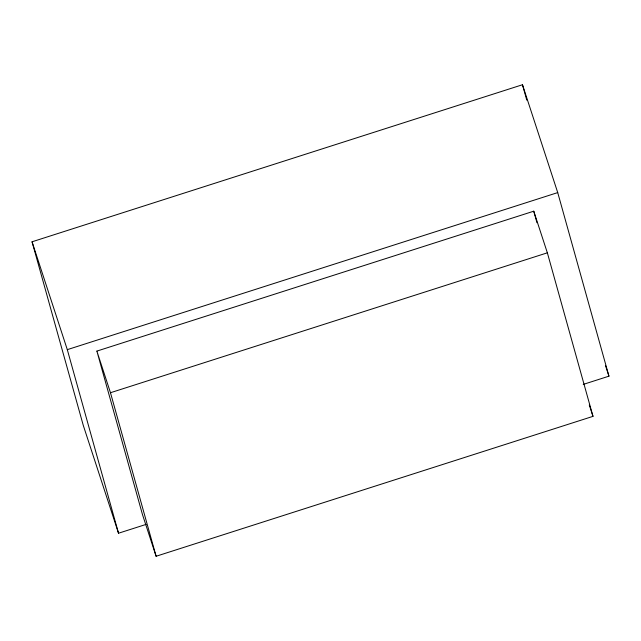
<?xml version="1.0" encoding="UTF-8"?>
<svg xmlns="http://www.w3.org/2000/svg" width="641" height="641" viewBox="0 0 641 641"><rect width="100%" height="100%" fill="white"/><g stroke="black" fill="none" stroke-linecap="round" stroke-linejoin="round"><path stroke-width="0.96" d="M146.14 524.378L118.521 533.224L83.274 425.368L32.05 241.793L522.479 84.74L557.726 192.596L608.95 376.171L583.238 384.408M118.521 533.224L67.305 349.649L557.726 192.596M96.871 351.1L533.753 211.193L547.358 252.818L592.989 416.354L156.108 556.26L142.494 514.627L96.871 351.1L110.476 392.725L156.108 556.26M110.476 392.725L547.358 252.818M605.545 365.763L608.95 376.171M589.279 405L592.989 416.354M32.05 241.793L67.305 349.649M522.479 84.74L526.766 100.116M533.753 211.193L536.974 222.739"/></g></svg>
